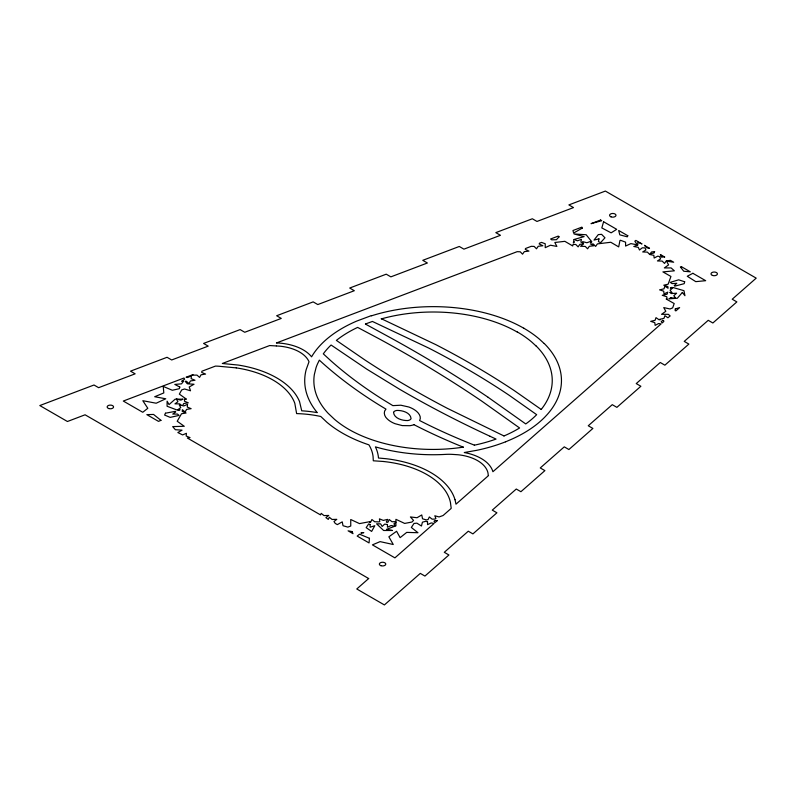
<?xml version="1.0" encoding="UTF-8"?>
<svg xmlns="http://www.w3.org/2000/svg" width="796" height="796" viewBox="0 0 796 796"><rect width="100%" height="100%" fill="white"/><g stroke="black" fill="none" stroke-linecap="round" stroke-linejoin="round"><path stroke-width="1.19" d="M505.47 441.84L505.798 441.71A4.557 2.637 0 0 0 507.241 441.103A127.698 73.729 0 0 0 544.852 417.064L547.18 414.567A128.464 74.167 0 0 0 544.255 343.504M365.682 323.912L372.409 321.445L428.696 348.051A859.799 496.396 0 0 1 509.171 395.274L536.663 414.666A118.286 68.287 0 0 1 525.748 423.94L488.157 397.323M505.331 441.899L505.142 441.979A128.206 74.018 0 0 1 476.695 450.327L464.267 452.536A41.83 24.149 0 0 1 492.913 471.72L661.098 323.902L658.6 323.534L655.128 325.385L654.819 322.669L650.69 321.335L655.088 320.32L656.003 317.644L659.028 319.743L660.451 319.644L659.595 319.365L663.983 318.35L664.909 315.674L667.934 317.773L670.142 315.942L668.322 314.32L661.566 314.32L665.814 311.286L663.735 307.584L670.033 308.977L672.67 307.873L674.192 303.545L666.153 298.998L667.058 298.938L666.809 296.769L662.262 295.306L667.098 294.192L667.814 292.102L664.033 293.913L663.725 291.197L659.595 289.863L663.983 288.849L664.909 286.172L668.073 288.261L667.874 286.54L663.755 285.207L668.143 284.192L670.938 276.461L662.909 271.904L674.381 270.829L671.108 267.924L664.352 267.924L668.6 264.889L666.521 261.178L673.675 262.222L670.451 260.362L666.232 260.889L664.551 263.436L662.173 261.078L657.446 260.949L660.6 258.919L659.436 256.451L657.635 256.193L654.163 258.043L653.854 255.317L649.725 254.511L647.417 252.133L642.7 251.954L645.904 249.944L645.009 247.904L642.292 247.815L639.487 250.004L638.302 247.357L633.815 246.491L637.805 245.029L637.855 242.302L642.014 243.944L635.845 240.382L634.84 241.178L637.258 244.82L630.84 243.616L625.586 246.064L625.586 242.173L620.542 240.283L619.965 240.442L618.691 246.899L610.801 242.263L597.408 243.884L595.647 246.412L593.348 244.034L590.363 243.914L593.975 245.745L589.338 246.282L587.587 248.81L585.279 246.432L580.563 246.253L583.617 243.904L579.866 244.332L578.115 246.869L575.807 244.491L573.05 244.382L572.742 245.964L564.852 241.327L554.832 242.491L556.892 246.422L550.464 245.218L545.22 247.675L545.22 243.775L541.578 242.412L539.399 243.238L539.24 244.004L542.872 245.745L538.235 246.282L536.484 248.81L534.176 246.432L531.28 246.322L525.479 248.521L525.3 249.367L528.932 251.108L524.305 251.645L522.544 254.183L520.236 251.795L517.151 251.675L276.451 342.957M365.384 324.042L386.856 335.773A1348.046 778.289 0 0 1 488.167 397.313M276.719 342.937L279.605 343.106A41.263 23.82 0 0 1 311.574 356.827A127.629 73.69 0 0 1 356.817 321.047L369.712 316.231A4.517 2.607 0 0 1 371.205 315.743M276.162 345.942L269.655 345.544L222.313 363.493L238.193 365.056A85.679 49.471 0 0 1 299.545 401.612L301.724 410.806A84.286 48.665 0 0 1 317.266 412.626A127.619 73.68 0 0 1 306.191 369.593L309.017 361.752A36.039 20.805 0 0 0 279.316 346.131L276.371 345.952M383.383 461.481L373.304 460.785L373.075 456.566A77.222 44.586 0 0 0 369.434 445.73L368.906 444.845A127.549 73.64 0 0 1 342.429 433.114A129.061 74.516 0 0 1 326.818 422.188L320.758 416.477A79.719 46.029 0 0 0 298.988 413.681L296.619 413.592L294.809 403.303A80.515 46.486 0 0 0 236.253 367.871M236.253 367.881L220.89 366.449A26.994 15.582 0 0 0 215.437 366.1L201.856 371.244L201.756 372.488L205.587 374.08L201.03 374.797L199.577 377.404L196.99 375.115L192.264 375.125L192.97 374.618L186.125 377.214L187.577 377.533L191.388 375.921L191.159 378.647L194.99 380.249L190.433 380.966L188.99 383.563L186.403 381.274L185.16 381.274L187.319 383.801L194.035 384.249L189.209 386.975L190.542 390.796L184.553 388.985L181.717 389.911L179.349 394.11L186.423 399.164L184.622 399.164L184.453 401.214L188.284 402.816L183.727 403.532L182.513 405.701L183.717 405.96L187.528 404.348L187.299 407.074L191.13 408.676L186.572 409.393L185.12 411.99L182.383 409.701L182.244 411.433L186.075 413.025L181.518 413.741L177.2 421.243L184.274 426.288L172.672 426.596L175.339 429.711L182.045 430.158L177.836 432.536L182.602 434.915L186.413 433.303L186.184 436.029L190.025 437.621L187.378 438.039L320.49 514.893L321.206 513.37L323.972 515.579L328.698 515.45L325.902 517.649L328.29 519.4L329.305 517.251L332.061 519.47L336.788 519.34L333.992 521.539L335.215 523.39L337.345 524.624L342.24 521.858L343.016 525.728L347.842 527.111L350.757 526.017L350.747 519.519L359.503 523.609L370.21 521.589L369.702 522.345L370.667 522.166L371.911 519.529L374.677 521.748L379.025 521.897L379.782 521.569L379.423 518.853L383.314 520.405L387.692 519.37L386.329 521.987L386.906 522.375L388 522.166L389.244 519.539L392.01 521.748L395.92 521.639L395.91 519.33L404.666 523.42L411.94 522.047L413.542 520.415L410.408 516.952L417.034 517.728L421.761 514.942L422.537 518.813L426.348 519.907L428.099 519.579L429.333 516.952L432.099 519.161L434.815 519.091L435.91 518.425L434.795 515.768L439.064 516.942L443.093 515.519L451.123 508.455A13.303 7.681 0 0 0 451.004 506.853L450.427 502.375A82.078 47.392 0 0 0 383.383 461.491M176.563 399.164L180.871 400.109L183.09 399.164L175.17 399.164L169.031 404.607L167.11 401.194L167.09 406.259L176.712 409.89L178.662 410.318L180.095 409.711L177.806 409.711L180.772 407.582L179.289 404.995L181.548 405.492L179.687 403.851L174.961 403.851L177.926 401.731L176.463 399.164M381.274 318.699L435.929 344.698A868.725 501.55 0 0 1 514.375 390.677L541.27 409.492M489.978 436.268L496.057 439.074A119.002 68.705 0 0 1 474.366 445.183M544.175 343.524L539.38 339.116A129.111 74.535 0 0 0 523.768 328.191M536.076 346.011L531.798 342.081A119.917 69.232 0 0 0 517.291 331.932M455.033 499.719L455.989 504.176L488.515 475.59A2.667 1.532 0 0 1 488.237 474.983L487.988 472.983A36.616 21.134 0 0 0 458.078 454.755L452.267 454.377A33.004 19.054 0 0 0 445.919 454.367A128.763 74.346 0 0 1 375.394 446.864A84.217 48.616 0 0 1 378.478 458.018L386.169 458.715A87.291 50.397 0 0 1 455.004 499.729M371.354 315.863A128.206 74.018 0 0 1 523.848 328.26M463.312 447.143A119.121 68.774 0 0 1 348.847 429.402A120.007 69.282 0 0 1 334.4 419.223L328.231 413.383A118.355 68.337 0 0 1 314.37 374.409L316.062 367.633A115.082 66.436 0 0 1 317.524 363.852L319.335 360.14L322.997 363.454A519.768 300.082 0 0 0 381.244 406.278L385.97 409.124C382.856 411.95 384.528 416.686 387.353 419.014A25.8 14.895 0 0 0 394.995 423.681L402.239 425.591L409.781 425.701A13.214 7.632 0 0 0 414 424.676M463.342 447.193A537.191 310.142 0 0 1 413.98 424.686M474.436 445.163A533.091 307.783 0 0 1 419.611 420.527C421.502 417.412 419.313 413.721 416.885 411.631A25.681 14.825 0 0 0 413.373 409.104A25.82 14.905 0 0 0 408.806 407.005L400.876 405.214L392.856 405.632L383.025 399.612A509.37 294.082 0 0 1 330.947 360.847L323.305 353.842A118.007 68.128 0 0 1 331.086 345.016L366.767 369.135L399.493 389.194A1055.367 609.308 0 0 0 489.998 436.248M381.324 318.888A119.002 68.705 0 0 1 517.231 332.051M536.156 345.981A119.291 68.874 0 0 1 541.19 409.472M370.12 524.494L370.11 527.221L374.816 525.708L371.623 531.43L366.18 527.658L368.647 523.937L370.12 524.494M387.453 524.494L387.443 527.231L391.125 525.519L394.866 526.226L386.488 529.37L392.398 530.484L383.632 530.494L376.608 523.818L380.617 523.867L382.17 526.445L384.657 524.126L387.453 524.494M427.551 521.917L427.532 524.644L431.223 522.932L434.049 523.47L394.915 557.867L372.419 544.872L380.11 541.628L393.264 544.514L388.876 536.803L396.597 531.26L400.119 537.648L406.726 532.395L417.97 532.723L411.343 527.469L414.019 523.44L416.885 523.161L421.452 526.027L422.437 522.166L425.85 521.271L427.551 521.917M369.453 538.305L369.055 542.932L357.175 536.076L359.553 534.186L369.453 538.305M675.297 308.908L675.147 310.579L675.894 310.898L679.635 307.604L675.297 308.908M573.727 240.989L573.339 242.899L574.294 242.302L573.727 240.989M574.015 239.506L577.428 240.8L581.428 239.347L580.871 242.054L583.329 243.238L582.612 241.606L586.901 242.75L590.901 241.287L590.632 242.601L591.836 241.845L586.184 234.75L574.045 233.964L584.095 236.611L574.015 239.506M598.97 238.89L598.413 241.606L600.592 242.651L604.97 237.795L601.577 234.332L598.293 234.611L593.995 240.084L598.97 238.89M393.532 412.388C394.129 418.507 402.408 420.696 407.671 420.557A4.408 2.547 0 0 0 411.074 418.587C410.477 412.477 402.189 410.288 396.935 410.428A4.408 2.547 0 0 0 393.532 412.388M684.679 281.784L684.192 283.675L674.71 286.162L674.262 285.595L676.779 283.286L672.083 283.615L670.272 282.351L678.68 279.824L684.679 281.784M603.597 221.756L601.816 227.925L611.129 232.84L616.701 229.328L603.597 221.756M179.796 387.055L179.309 388.707L172.324 390.259L163.22 386.428L163.807 392.925L154.693 396.736L165.757 398.776L156.175 403.224L142.802 400.696L147.807 408.288L142.753 412.278L123.29 401.045L183.985 378.03L184.632 379.155L181.667 381.284L183.538 381.284L181.508 383.851L174.821 384.418L179.796 387.055M654.581 251.626L654.113 252.969L650.153 253.884L651.476 251.984L654.581 251.626M627.785 235.725L627.278 236.82L619.805 234.85L618.671 230.462L627.785 235.725M165.478 413.194L164.603 415.044L170.175 417.383L179.03 415.422L177.478 414.059L172.752 414.069L175.717 411.94L175.379 411.353L165.478 413.194M644.521 245.387L646.879 247.874L649.516 248.272L644.521 245.387M682.361 292.44L677.336 298.251L675.913 298.351L673.824 295.734L676.6 293.197L671.436 293.555L669.764 292.391L672.083 292.729L670.103 290.251L672.63 287.943L670.361 288.102L671.655 287.406L673.675 287.704L683.963 290.669L684.938 295.704L682.361 292.44M559.021 236.85L556.464 239.696L551.688 239.835L550.623 238.989L558.275 236.084L559.021 236.85M662.69 320.36L661.207 321.723L662.182 322.947L663.814 321.514L663.725 320.698L662.69 320.36M368.667 578.533L356.777 588.98L384.398 604.93L420.298 573.389L424.935 576.065L448.924 554.981L444.287 552.305L468.287 531.211L472.923 533.887L496.913 512.803L492.276 510.127L516.276 489.033L520.912 491.709L544.902 470.615L540.265 467.949L564.264 446.855L568.901 449.531L592.891 428.437L588.254 425.76L612.253 404.676L616.89 407.353L640.88 386.259L636.243 383.582L660.242 362.498L664.879 365.175L688.868 344.081L684.232 341.404L708.231 320.31L712.868 322.987L736.857 301.903L732.221 299.226L756.2 278.142L605.378 191.07L568.871 204.91L573.508 207.587L536.982 221.447L532.345 218.771L495.818 232.621L500.455 235.298L463.919 249.148L459.282 246.471L422.756 260.332L427.392 262.998L390.866 276.859L386.229 274.182L349.703 288.033L354.329 290.709L317.803 304.56L313.166 301.883L276.64 315.743L281.277 318.42L244.75 332.27L240.113 329.594L203.577 343.444L208.214 346.121L171.687 359.971L167.051 357.295L130.524 371.155L135.161 373.831L98.634 387.682L93.998 385.005L39.8 405.552L67.421 421.502L85.082 414.796L368.667 578.533M437.293 520.614L434.964 522.664L434.029 521.231L434.944 520.504L437.293 520.614M361.563 532.584L360.906 533.101L363.822 532.643L361.563 532.584M395.92 522.256L393.93 523.818L395.393 526.027L395.92 525.828L395.92 522.256M582.224 228.134L573.627 233.029L572.971 230.512L581.866 227.139L582.224 228.134M670.968 297.724L668.929 298.808L675.446 298.381L670.968 297.724M692.868 273.297L687.266 276.262L695.774 281.645L705.674 280.69L692.868 273.297M160.941 420.348L158.504 421.373L146.842 414.636L153.558 414.447L160.941 420.348M600.602 220.034L591.03 223.666L601.746 220.691L600.602 220.034M664.65 257.009L660.829 256.66L662.212 256.859L660.352 254.531L664.65 257.009M681.535 266.76L680.371 266.939L683.774 271.257L690.301 271.824L681.535 266.76M352.031 531.569L348.091 530.832L353.006 533.668L352.031 531.569M503.987 435.959L447.292 408.308A1029.168 594.184 0 0 1 364.966 360.011L336.38 340.389A118.713 68.536 0 0 1 357.633 327.405L379.602 339.086A1339.738 773.493 0 0 1 481.749 401.114L519.599 427.979A119.002 68.705 0 0 1 503.987 435.959M610.98 216.84A3.214 1.851 0 0 0 615.985 215.437A3.214 1.851 0 0 0 611.378 213.646A3.214 1.851 0 0 0 610.98 216.84M712.42 275.406A3.214 1.851 0 0 0 717.415 274.003A3.214 1.851 0 0 0 712.818 272.202A3.214 1.851 0 0 0 712.42 275.406M108.763 408.547A3.214 1.851 0 0 0 113.569 406.945A3.214 1.851 0 0 0 108.763 405.333A3.214 1.851 0 0 0 108.763 408.547M380.966 565.707A3.214 1.851 0 0 0 385.781 564.105A3.214 1.851 0 0 0 380.966 562.493A3.214 1.851 0 0 0 380.966 565.707"/></g></svg>
